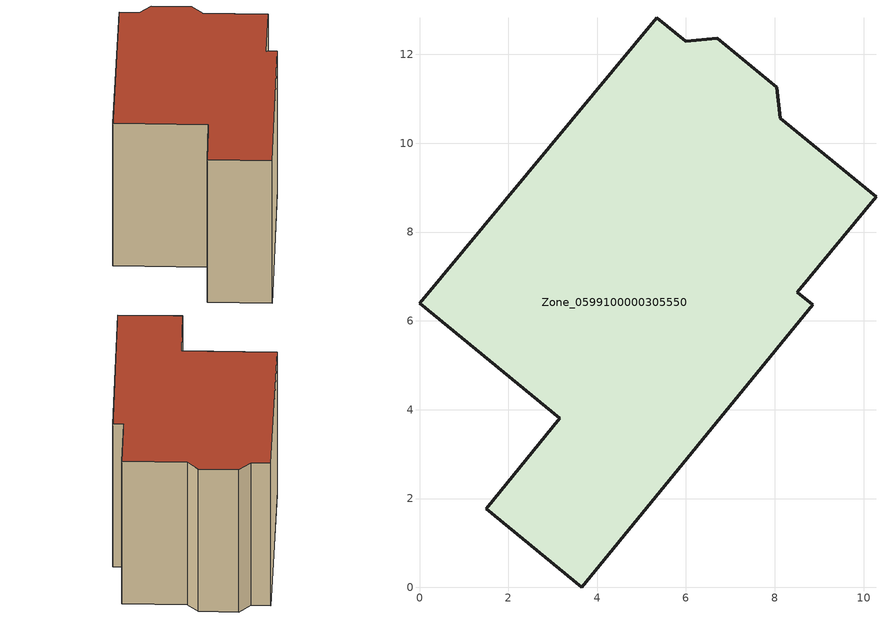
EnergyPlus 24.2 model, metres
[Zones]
Zone_0599100000305550
 floor ground (C_G): 6.71,12.36 8.05,11.26 8.12,10.56 10.28,8.79 8.51,6.64 8.86,6.36 3.66,0 1.5,1.77 3.16,3.81 0,6.4 5.34,12.83 6,12.29 z0
 wall outside (C_F): 3.66,0 8.86,6.36 8.51,6.64 10.28,8.79 8.12,10.56 8.05,11.26 6.71,12.36 6,12.29 5.34,12.83 0,6.4 3.16,3.81 1.5,1.77 3.66,0 z0:7.4
 roof outside (C_R): 6.71,12.36 6,12.29 5.34,12.83 0,6.4 3.16,3.81 1.5,1.77 3.66,0 8.86,6.36 8.51,6.64 10.28,8.79 8.12,10.56 8.05,11.26 z7.4
[BUILDING]
Pand.0599100000305550: North Axis=0; Terrain=City; Loads Convergence Tolerance Value=0.04; Temperature Convergence Tolerance Value=0.4; Solar Distribution=FullExterior; Maximum Number of Warmup Days=25; Minimum Number of Warmup Days=1
[Site:Location]
Rotterdam.The.Hague.AP_ZH_NLD Design_Conditions: Latitude=51.96; Longitude=4.45; Time Zone=1; Elevation=-4.5
[SITE:GROUNDTEMPERATURE:BUILDINGSURFACE]
18, 18, 18, 18, 18, 18, 18, 18, 18, 18, 18, 18
[MATERIAL] Thermal Absorptance=0.9; Solar Absorptance=0.7; Visible Absorptance=0.7
Name | Roughness | Thickness | Conductivity | Density | Specific Heat
G.TC.1946 | MediumSmooth | 0.15 | 1 | 540 | 1210
F.TC.1946 | Rough | 0.3 | 0.857143 | 1920 | 840
R.TC.1946 | MediumRough | 0.2 | 0.909091 | 1500 | 1000
[CONSTRUCTION]
C_G: G.TC.1946
C_F: F.TC.1946
C_R: R.TC.1946
[ZONE]
Zone_0599100000305550: Type=1; Multiplier=1; Ceiling Height=Autocalculate; Volume=Autocalculate; Floor Area=autocalculate; Part of Total Floor Area=Yes
[ZONEINFILTRATION:DESIGNFLOWRATE]
Infil_Zone_0599100000305550: Zone or ZoneList or Space or SpaceList=Zone_0599100000305550; Schedule=AlwaysOn; Design Flow Rate Calculation Method=Flow/Area; Flow Rate per Floor Area=0.003; Constant Term Coefficient=1; Temperature Term Coefficient=0; Velocity Term Coefficient=0; Velocity Squared Term Coefficient=0
[HVACTEMPLATE:ZONE:IDEALLOADSAIRSYSTEM]
Zone_0599100000305550: Maximum Heating Supply Air Temperature=50; Minimum Cooling Supply Air Temperature=13; Maximum Heating Supply Air Humidity Ratio=0.0156; Minimum Cooling Supply Air Humidity Ratio=0.0077; Heating Limit=NoLimit; Cooling Limit=NoLimit; Dehumidification Control Type=ConstantSensibleHeatRatio; Cooling Sensible Heat Ratio=0.7; Dehumidification Setpoint=60; Humidification Control Type=None; Humidification Setpoint=30; Outdoor Air Method=None; Outdoor Air Flow Rate per Person=0.00944; Outdoor Air Flow Rate per Zone Floor Area=0; Outdoor Air Flow Rate per Zone=0; Demand Controlled Ventilation Type=None; Outdoor Air Economizer Type=NoEconomizer; Heat Recovery Type=None; Sensible Heat Recovery Effectiveness=0.7; Latent Heat Recovery Effectiveness=0.65
[ZONECONTROL:THERMOSTAT]
ThermostatControl_Zone_0599100000305550: Zone or ZoneList=Zone_0599100000305550; Control Type Schedule=DualSetpointControlType; Control 1=Thermostat_Zone_0599100000305550; Temperature Difference Between Cutout And Setpoint=0
[THERMOSTATSETPOINT:DUALSETPOINT]
Thermostat_Zone_0599100000305550: Heating Setpoint Temperature Schedule=HeatingSetpoint_Zone_0599100000305550; Cooling Setpoint Temperature Schedule=CoolingSetpoint_Zone_0599100000305550
[SCHEDULE:COMPACT]
HeatingSetpoint_Zone_0599100000305550: Through: 12/31, For: AllDays, Until: 24:00, 21
CoolingSetpoint_Zone_0599100000305550: Through: 12/31, For: AllDays, Until: 24:00, 24
DualSetpointControlType: Through: 12/31, For: AllDays, Until: 24:00, 4
AlwaysOn: Through: 12/31, For: AllDays, Until: 24:00, 1
